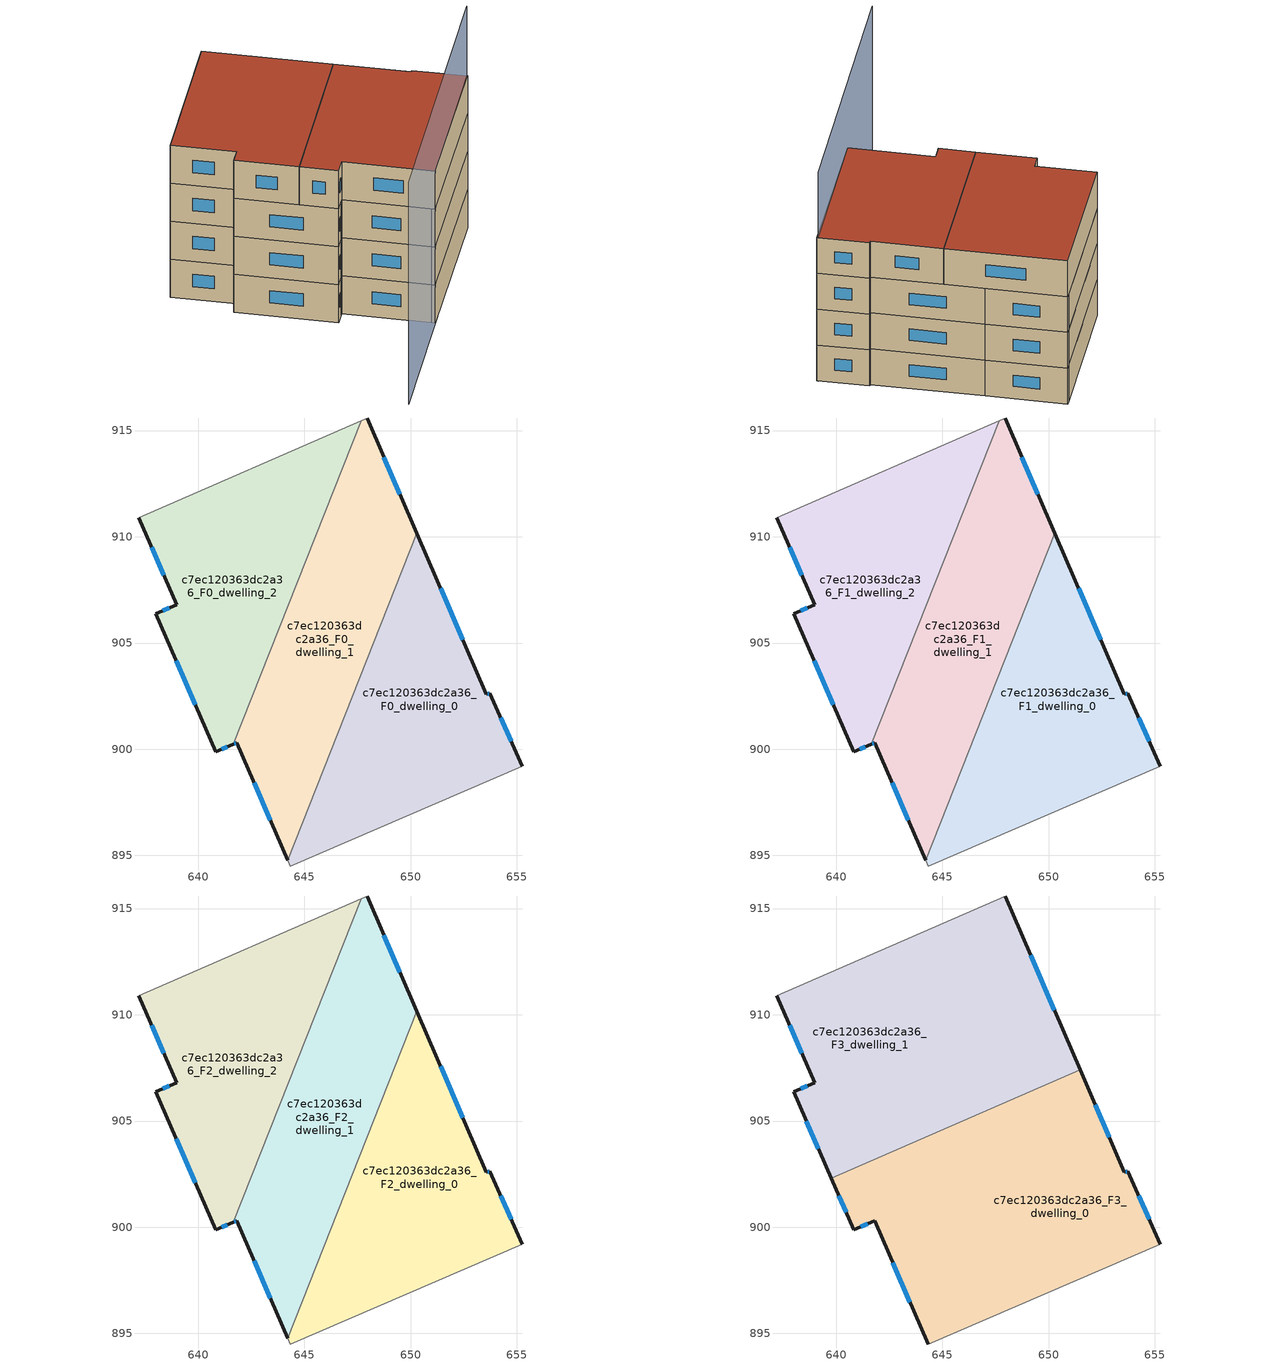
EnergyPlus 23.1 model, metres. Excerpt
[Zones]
c7ec120363dc2a36_F0_dwelling_0
 floor ground (EU_floor_Construction): 650.3,910.17 653.57,902.58 653.73,902.64 655.26,899.21 644.33,894.5 644.22,894.76 z0
 wall outside (EU_wall_Construction): 655.26,899.21 653.73,902.64 653.57,902.58 650.3,910.17 z0:3
 wall to c7ec120363dc2a36_F0_dwelling_1 (EU_wall_Construction): 650.3,910.17 644.22,894.76 z0:3
 wall adiabatic (EU_wall_Construction): 644.22,894.76 644.33,894.5 655.26,899.21 z0:3
 window (EU_Window_Construction): 652.46,905.16 651.41,907.59 / 653.67,902.62 653.63,902.6 / 654.74,900.37 654.25,901.47 z1.02:1.98
c7ec120363dc2a36_F0_dwelling_1
 floor ground (EU_floor_Construction): 647.95,915.59 650.3,910.17 644.22,894.76 641.82,900.3 641.66,900.23 647.67,915.47 z0
 wall outside (EU_wall_Construction): 650.3,910.17 647.95,915.59 / 641.66,900.23 641.82,900.3 644.22,894.76 z0:3
 wall adiabatic (EU_wall_Construction): 647.95,915.59 647.67,915.47 z0:3
 wall to c7ec120363dc2a36_F0_dwelling_2 (EU_wall_Construction): 647.67,915.47 641.66,900.23 z0:3
 window (EU_Window_Construction): 649.5,912.01 648.75,913.75 / 642.64,898.42 643.4,896.65 / 641.71,900.25 641.76,900.28 z1.02:1.98
c7ec120363dc2a36_F0_dwelling_2
 floor ground (EU_floor_Construction): 647.67,915.47 641.66,900.23 640.83,899.87 638.01,906.37 638.99,906.8 637.21,910.91 z0
 wall outside (EU_wall_Construction): 637.21,910.91 638.99,906.8 638.01,906.37 640.83,899.87 641.66,900.23 z0:3
 wall adiabatic (EU_wall_Construction): 647.67,915.47 637.21,910.91 z0:3
 window (EU_Window_Construction): 637.81,909.51 638.38,908.2 / 641.11,899.99 641.37,900.11 / 638.97,904.16 639.87,902.08 / 638.65,906.65 638.34,906.52 z1.02:1.98
c7ec120363dc2a36_F1_dwelling_0
 floor to c7ec120363dc2a36_F0_dwelling_0 (EU_floor_Construction): 650.3,910.17 653.57,902.58 653.73,902.64 655.26,899.21 644.33,894.5 644.22,894.76 z3
 wall outside (EU_wall_Construction): 655.26,899.21 653.73,902.64 653.57,902.58 650.3,910.17 z3:6
 wall to c7ec120363dc2a36_F1_dwelling_1 (EU_wall_Construction): 650.3,910.17 644.22,894.76 z3:6
 wall adiabatic (EU_wall_Construction): 644.22,894.76 644.33,894.5 655.26,899.21 z3:6
 window (EU_Window_Construction): 652.46,905.16 651.41,907.59 / 653.67,902.62 653.63,902.6 / 654.74,900.37 654.25,901.47 z4.02:4.98
c7ec120363dc2a36_F1_dwelling_1
 floor to c7ec120363dc2a36_F0_dwelling_1 (EU_floor_Construction): 647.95,915.59 650.3,910.17 644.22,894.76 641.82,900.3 641.66,900.23 647.67,915.47 z3
 wall outside (EU_wall_Construction): 650.3,910.17 647.95,915.59 / 641.66,900.23 641.82,900.3 644.22,894.76 z3:6
 wall adiabatic (EU_wall_Construction): 647.95,915.59 647.67,915.47 z3:6
 wall to c7ec120363dc2a36_F1_dwelling_2 (EU_wall_Construction): 647.67,915.47 641.66,900.23 z3:6
 window (EU_Window_Construction): 649.5,912.01 648.75,913.75 / 642.64,898.42 643.4,896.65 / 641.71,900.25 641.76,900.28 z4.02:4.98
c7ec120363dc2a36_F1_dwelling_2
 floor to c7ec120363dc2a36_F0_dwelling_2 (EU_floor_Construction): 647.67,915.47 641.66,900.23 640.83,899.87 638.01,906.37 638.99,906.8 637.21,910.91 z3
 wall outside (EU_wall_Construction): 637.21,910.91 638.99,906.8 638.01,906.37 640.83,899.87 641.66,900.23 z3:6
 wall adiabatic (EU_wall_Construction): 647.67,915.47 637.21,910.91 z3:6
 window (EU_Window_Construction): 637.81,909.51 638.38,908.2 / 641.11,899.99 641.37,900.11 / 638.97,904.16 639.87,902.08 / 638.65,906.65 638.34,906.52 z4.02:4.98
c7ec120363dc2a36_F2_dwelling_0
 floor to c7ec120363dc2a36_F1_dwelling_0 (EU_floor_Construction): 650.3,910.17 653.57,902.58 653.73,902.64 655.26,899.21 644.33,894.5 644.22,894.76 z6
 wall outside (EU_wall_Construction): 655.26,899.21 653.73,902.64 653.57,902.58 650.3,910.17 z6:9
 wall to c7ec120363dc2a36_F2_dwelling_1 (EU_wall_Construction): 650.3,910.17 644.22,894.76 z6:9
 wall adiabatic (EU_wall_Construction): 644.22,894.76 644.33,894.5 655.26,899.21 z6:9
 window (EU_Window_Construction): 652.46,905.16 651.41,907.59 / 653.67,902.62 653.63,902.6 / 654.74,900.37 654.25,901.47 z7.02:7.98
c7ec120363dc2a36_F2_dwelling_1
 floor to c7ec120363dc2a36_F1_dwelling_1 (EU_floor_Construction): 647.95,915.59 650.3,910.17 644.22,894.76 641.82,900.3 641.66,900.23 647.67,915.47 z6
 wall outside (EU_wall_Construction): 650.3,910.17 647.95,915.59 / 641.66,900.23 641.82,900.3 644.22,894.76 z6:9
 wall adiabatic (EU_wall_Construction): 647.95,915.59 647.67,915.47 z6:9
 wall to c7ec120363dc2a36_F2_dwelling_2 (EU_wall_Construction): 647.67,915.47 641.66,900.23 z6:9
 window (EU_Window_Construction): 649.5,912.01 648.75,913.75 / 642.64,898.42 643.4,896.65 / 641.71,900.25 641.76,900.28 z7.02:7.98
c7ec120363dc2a36_F2_dwelling_2
 floor to c7ec120363dc2a36_F1_dwelling_2 (EU_floor_Construction): 647.67,915.47 641.66,900.23 640.83,899.87 638.01,906.37 638.99,906.8 637.21,910.91 z6
 wall outside (EU_wall_Construction): 637.21,910.91 638.99,906.8 638.01,906.37 640.83,899.87 641.66,900.23 z6:9
 wall adiabatic (EU_wall_Construction): 647.67,915.47 637.21,910.91 z6:9
 window (EU_Window_Construction): 637.81,909.51 638.38,908.2 / 641.11,899.99 641.37,900.11 / 638.97,904.16 639.87,902.08 / 638.65,906.65 638.34,906.52 z7.02:7.98
c7ec120363dc2a36_F3_dwelling_0
 floor to c7ec120363dc2a36_F2_dwelling_0 (EU_floor_Construction): 651.48,907.42 653.57,902.58 653.73,902.64 655.26,899.21 644.33,894.5 644.22,894.76 648.75,906.23 z9
 floor to c7ec120363dc2a36_F2_dwelling_1 (EU_floor_Construction): 648.75,906.23 644.22,894.76 641.82,900.3 641.66,900.23 643.04,903.75 z9
 floor to c7ec120363dc2a36_F2_dwelling_2 (EU_floor_Construction): 643.04,903.75 641.66,900.23 640.83,899.87 639.77,902.32 z9
 wall outside (EU_wall_Construction): 639.77,902.32 640.83,899.87 641.82,900.3 644.33,894.5 / 655.26,899.21 653.73,902.64 653.57,902.58 651.48,907.42 z9:12
 wall to c7ec120363dc2a36_F3_dwelling_1 (EU_wall_Construction): 651.48,907.42 639.77,902.32 z9:12
 wall adiabatic (EU_wall_Construction): 644.33,894.5 655.26,899.21 z9:12
 window (EU_Window_Construction): 641.17,900.02 641.48,900.15 / 640.13,901.49 640.47,900.7 / 652.86,904.23 652.19,905.78 / 653.67,902.62 653.63,902.6 / 654.74,900.37 654.25,901.47 / 642.67,898.33 643.48,896.48 z10.02:10.98
 roof outside (EU_roof_Construction): 655.26,899.21 653.73,902.64 653.57,902.58 651.48,907.42 639.77,902.32 640.83,899.87 641.82,900.3 644.33,894.5 z12
c7ec120363dc2a36_F3_dwelling_1
 floor to c7ec120363dc2a36_F2_dwelling_2 (EU_floor_Construction): 647.67,915.47 643.04,903.75 639.77,902.32 638.01,906.37 638.99,906.8 637.21,910.91 z9
 floor to c7ec120363dc2a36_F2_dwelling_1 (EU_floor_Construction): 647.95,915.59 650.3,910.17 648.75,906.23 643.04,903.75 647.67,915.47 z9
 floor to c7ec120363dc2a36_F2_dwelling_0 (EU_floor_Construction): 650.3,910.17 651.48,907.42 648.75,906.23 z9
 wall outside (EU_wall_Construction): 651.48,907.42 647.95,915.59 / 637.21,910.91 638.99,906.8 638.01,906.37 639.77,902.32 z9:12
 wall adiabatic (EU_wall_Construction): 647.95,915.59 637.21,910.91 z9:12
 window (EU_Window_Construction): 650.28,910.2 649.15,912.81 / 638.61,904.99 639.17,903.7 / 638.65,906.65 638.34,906.52 / 637.81,909.51 638.38,908.2 z10.02:10.98
 roof outside (EU_roof_Construction): 651.48,907.42 647.95,915.59 637.21,910.91 638.99,906.8 638.01,906.37 639.77,902.32 z12
shading: 635.08,890.45 655.23,899.28 z0:17.5
[Building]
EU S2 Campaign: North Axis=0; Terrain=City; Solar Distribution=FullExterior
[Site:Location]
Vienna: Latitude=48; Longitude=16.5; Time Zone=1; Elevation=183
[SizingPeriod:WeatherFileDays]
AnnualSizingPeriod: Begin Month=1; Begin Day of Month=1; End Month=12; End Day of Month=31; Day of Week for Start Day=Monday; Use Weather File Daylight Saving Period=No; Use Weather File Rain and Snow Indicators=No
[MATERIAL]
EU_InternalMass_Material: Roughness=MediumRough; Thickness=0.1; Conductivity=1; Density=1800; Specific Heat=900; Thermal Absorptance=0.9; Solar Absorptance=0.7; Visible Absorptance=0.7
[MATERIAL:NOMASS] Roughness=MediumRough; Thermal Absorptance=0.9; Solar Absorptance=0.7; Visible Absorptance=0.7
Name | Thermal Resistance
EU_wall_NoMass | 0.942466
EU_roof_NoMass | 0.551687
EU_floor_NoMass | 0.66527
[WINDOWMATERIAL:SIMPLEGLAZINGSYSTEM]
EU_Window_SimpleGlazing: UFactor=2.03367; Solar Heat Gain Coefficient=0.65; Visible Transmittance=0.65
[CONSTRUCTION]
EU_wall_Construction: EU_wall_NoMass
EU_roof_Construction: EU_roof_NoMass
EU_floor_Construction: EU_floor_NoMass
EU_Window_Construction: EU_Window_SimpleGlazing
EU_InternalMass_Construction: EU_InternalMass_Material
[ZONE] Type=1; Multiplier=1; Ceiling Height=autocalculate; Floor Area=autocalculate; Part of Total Floor Area=Yes
Name | Volume
c7ec120363dc2a36_F0_dwelling_0; c7ec120363dc2a36_F1_dwelling_0; c7ec120363dc2a36_F2_dwelling_0; c7ec120363dc2a36_F0_dwelling_1; c7ec120363dc2a36_F1_dwelling_1; c7ec120363dc2a36_F2_dwelling_1 | 217.98
c7ec120363dc2a36_F3_dwelling_0 | 326.976
c7ec120363dc2a36_F3_dwelling_1 | 326.966
c7ec120363dc2a36_F0_dwelling_2; c7ec120363dc2a36_F1_dwelling_2; c7ec120363dc2a36_F2_dwelling_2 | 217.969
[INTERNALMASS] Construction=EU_InternalMass_Construction
Name | Zone or ZoneList | Surface Area
c7ec120363dc2a36_F0_dwelling_0_EU_InternalMass | c7ec120363dc2a36_F0_dwelling_0 | 72.6604
c7ec120363dc2a36_F0_dwelling_1_EU_InternalMass | c7ec120363dc2a36_F0_dwelling_1 | 72.6597
c7ec120363dc2a36_F0_dwelling_2_EU_InternalMass | c7ec120363dc2a36_F0_dwelling_2 | 72.6568
c7ec120363dc2a36_F1_dwelling_0_EU_InternalMass | c7ec120363dc2a36_F1_dwelling_0 | 72.6604
c7ec120363dc2a36_F1_dwelling_1_EU_InternalMass | c7ec120363dc2a36_F1_dwelling_1 | 72.6597
c7ec120363dc2a36_F1_dwelling_2_EU_InternalMass | c7ec120363dc2a36_F1_dwelling_2 | 72.6568
c7ec120363dc2a36_F2_dwelling_0_EU_InternalMass | c7ec120363dc2a36_F2_dwelling_0 | 72.6604
c7ec120363dc2a36_F2_dwelling_1_EU_InternalMass | c7ec120363dc2a36_F2_dwelling_1 | 72.6597
c7ec120363dc2a36_F2_dwelling_2_EU_InternalMass | c7ec120363dc2a36_F2_dwelling_2 | 72.6568
c7ec120363dc2a36_F3_dwelling_0_EU_InternalMass | c7ec120363dc2a36_F3_dwelling_0 | 108.992
c7ec120363dc2a36_F3_dwelling_1_EU_InternalMass | c7ec120363dc2a36_F3_dwelling_1 | 108.989
[OTHEREQUIPMENT] Fuel Type=Electricity; Design Level Calculation Method=Watts/Area; Power per Zone Floor Area=1; Fraction Latent=0; Fraction Radiant=0; Fraction Lost=0; Carbon Dioxide Generation Rate=0; EndUse Subcategory=EU_Step8_InternalGains
Name | Zone or ZoneList or Space or SpaceList | Schedule
EU_Step8_InternalGain_c7ec120363dc2a36_F0_dwelling_0_f000 | c7ec120363dc2a36_F0_dwelling_0 | EU_Step8_GainSchedule_c7ec120363dc2a36_F0_dwelling_0_f000
EU_Step8_InternalGain_c7ec120363dc2a36_F0_dwelling_1_f000 | c7ec120363dc2a36_F0_dwelling_1 | EU_Step8_GainSchedule_c7ec120363dc2a36_F0_dwelling_1_f000
EU_Step8_InternalGain_c7ec120363dc2a36_F0_dwelling_2_f000 | c7ec120363dc2a36_F0_dwelling_2 | EU_Step8_GainSchedule_c7ec120363dc2a36_F0_dwelling_2_f000
EU_Step8_InternalGain_c7ec120363dc2a36_F1_dwelling_0_f000 | c7ec120363dc2a36_F1_dwelling_0 | EU_Step8_GainSchedule_c7ec120363dc2a36_F1_dwelling_0_f000
EU_Step8_InternalGain_c7ec120363dc2a36_F1_dwelling_1_f000 | c7ec120363dc2a36_F1_dwelling_1 | EU_Step8_GainSchedule_c7ec120363dc2a36_F1_dwelling_1_f000
EU_Step8_InternalGain_c7ec120363dc2a36_F1_dwelling_2_f000 | c7ec120363dc2a36_F1_dwelling_2 | EU_Step8_GainSchedule_c7ec120363dc2a36_F1_dwelling_2_f000
EU_Step8_InternalGain_c7ec120363dc2a36_F2_dwelling_0_f000 | c7ec120363dc2a36_F2_dwelling_0 | EU_Step8_GainSchedule_c7ec120363dc2a36_F2_dwelling_0_f000
EU_Step8_InternalGain_c7ec120363dc2a36_F2_dwelling_1_f000 | c7ec120363dc2a36_F2_dwelling_1 | EU_Step8_GainSchedule_c7ec120363dc2a36_F2_dwelling_1_f000
EU_Step8_InternalGain_c7ec120363dc2a36_F2_dwelling_2_f000 | c7ec120363dc2a36_F2_dwelling_2 | EU_Step8_GainSchedule_c7ec120363dc2a36_F2_dwelling_2_f000
EU_Step8_InternalGain_c7ec120363dc2a36_F3_dwelling_0_f000 | c7ec120363dc2a36_F3_dwelling_0 | EU_Step8_GainSchedule_c7ec120363dc2a36_F3_dwelling_0_f000
EU_Step8_InternalGain_c7ec120363dc2a36_F3_dwelling_1_f000 | c7ec120363dc2a36_F3_dwelling_1 | EU_Step8_GainSchedule_c7ec120363dc2a36_F3_dwelling_1_f000
[ZONEVENTILATION:DESIGNFLOWRATE] Schedule=EU_AlwaysOn; Design Flow Rate Calculation Method=AirChanges/Hour; Air Changes per Hour=0.530523; Ventilation Type=Natural; Fan Pressure Rise=0; Fan Total Efficiency=1; Constant Term Coefficient=1; Temperature Term Coefficient=0; Velocity Term Coefficient=0; Velocity Squared Term Coefficient=0; Minimum Indoor Temperature=-100; Maximum Indoor Temperature=100; Delta Temperature=-100; Minimum Outdoor Temperature=-100; Maximum Outdoor Temperature=100; Maximum Wind Speed=40
Name | Zone or ZoneList or Space or SpaceList
EU_ConstantAir_c7ec120363dc2a36_F0_dwelling_0 | c7ec120363dc2a36_F0_dwelling_0
EU_ConstantAir_c7ec120363dc2a36_F0_dwelling_1 | c7ec120363dc2a36_F0_dwelling_1
EU_ConstantAir_c7ec120363dc2a36_F0_dwelling_2 | c7ec120363dc2a36_F0_dwelling_2
EU_ConstantAir_c7ec120363dc2a36_F1_dwelling_0 | c7ec120363dc2a36_F1_dwelling_0
EU_ConstantAir_c7ec120363dc2a36_F1_dwelling_1 | c7ec120363dc2a36_F1_dwelling_1
EU_ConstantAir_c7ec120363dc2a36_F1_dwelling_2 | c7ec120363dc2a36_F1_dwelling_2
EU_ConstantAir_c7ec120363dc2a36_F2_dwelling_0 | c7ec120363dc2a36_F2_dwelling_0
EU_ConstantAir_c7ec120363dc2a36_F2_dwelling_1 | c7ec120363dc2a36_F2_dwelling_1
EU_ConstantAir_c7ec120363dc2a36_F2_dwelling_2 | c7ec120363dc2a36_F2_dwelling_2
EU_ConstantAir_c7ec120363dc2a36_F3_dwelling_0 | c7ec120363dc2a36_F3_dwelling_0
EU_ConstantAir_c7ec120363dc2a36_F3_dwelling_1 | c7ec120363dc2a36_F3_dwelling_1
[HVACTEMPLATE:THERMOSTAT] Constant Heating Setpoint=20; Constant Cooling Setpoint=50
EU_HeatOnly_c7ec120363dc2a36_F0_dwelling_0; EU_HeatOnly_c7ec120363dc2a36_F0_dwelling_1; EU_HeatOnly_c7ec120363dc2a36_F0_dwelling_2; EU_HeatOnly_c7ec120363dc2a36_F1_dwelling_0; EU_HeatOnly_c7ec120363dc2a36_F1_dwelling_1; EU_HeatOnly_c7ec120363dc2a36_F1_dwelling_2; EU_HeatOnly_c7ec120363dc2a36_F2_dwelling_0; EU_HeatOnly_c7ec120363dc2a36_F2_dwelling_1; EU_HeatOnly_c7ec120363dc2a36_F2_dwelling_2; EU_HeatOnly_c7ec120363dc2a36_F3_dwelling_0; EU_HeatOnly_c7ec120363dc2a36_F3_dwelling_1
[HVACTEMPLATE:ZONE:IDEALLOADSAIRSYSTEM] System Availability Schedule=EU_AlwaysOn; Maximum Heating Supply Air Temperature=50; Minimum Cooling Supply Air Temperature=13; Maximum Heating Supply Air Humidity Ratio=0.0156; Minimum Cooling Supply Air Humidity Ratio=0.0077; Heating Limit=NoLimit; Cooling Limit=NoLimit; Heating Availability Schedule=EU_AlwaysOn; Cooling Availability Schedule=EU_CoolingOff; Dehumidification Control Type=ConstantSensibleHeatRatio; Cooling Sensible Heat Ratio=0.7; Dehumidification Setpoint=60; Humidification Control Type=None; Humidification Setpoint=30; Outdoor Air Method=None; Outdoor Air Flow Rate per Person=0.00944; Outdoor Air Flow Rate per Zone Floor Area=0; Outdoor Air Flow Rate per Zone=0; Demand Controlled Ventilation Type=None; Outdoor Air Economizer Type=NoEconomizer; Heat Recovery Type=None; Sensible Heat Recovery Effectiveness=0.7; Latent Heat Recovery Effectiveness=0.65
Name | Template Thermostat
c7ec120363dc2a36_F0_dwelling_0 | EU_HeatOnly_c7ec120363dc2a36_F0_dwelling_0
c7ec120363dc2a36_F0_dwelling_1 | EU_HeatOnly_c7ec120363dc2a36_F0_dwelling_1
c7ec120363dc2a36_F0_dwelling_2 | EU_HeatOnly_c7ec120363dc2a36_F0_dwelling_2
c7ec120363dc2a36_F1_dwelling_0 | EU_HeatOnly_c7ec120363dc2a36_F1_dwelling_0
c7ec120363dc2a36_F1_dwelling_1 | EU_HeatOnly_c7ec120363dc2a36_F1_dwelling_1
c7ec120363dc2a36_F1_dwelling_2 | EU_HeatOnly_c7ec120363dc2a36_F1_dwelling_2
c7ec120363dc2a36_F2_dwelling_0 | EU_HeatOnly_c7ec120363dc2a36_F2_dwelling_0
c7ec120363dc2a36_F2_dwelling_1 | EU_HeatOnly_c7ec120363dc2a36_F2_dwelling_1
c7ec120363dc2a36_F2_dwelling_2 | EU_HeatOnly_c7ec120363dc2a36_F2_dwelling_2
c7ec120363dc2a36_F3_dwelling_0 | EU_HeatOnly_c7ec120363dc2a36_F3_dwelling_0
c7ec120363dc2a36_F3_dwelling_1 | EU_HeatOnly_c7ec120363dc2a36_F3_dwelling_1
[SIZING:ZONE] Zone Cooling Design Supply Air Temperature Input Method=SupplyAirTemperature; Zone Cooling Design Supply Air Temperature=13; Zone Heating Design Supply Air Temperature Input Method=SupplyAirTemperature; Zone Heating Design Supply Air Temperature=50; Zone Cooling Design Supply Air Humidity Ratio=0.008; Zone Heating Design Supply Air Humidity Ratio=0.008; Cooling Design Air Flow Method=DesignDay; Cooling Design Air Flow Rate=0; Cooling Minimum Air Flow per Zone Floor Area=0.000762; Cooling Minimum Air Flow=0; Cooling Minimum Air Flow Fraction=0.2; Heating Design Air Flow Method=DesignDay; Heating Design Air Flow Rate=0; Heating Maximum Air Flow per Zone Floor Area=0.002032; Heating Maximum Air Flow=0.141576; Heating Maximum Air Flow Fraction=0.3; Account for Dedicated Outdoor Air System=No; Dedicated Outdoor Air System Control Strategy=NeutralSupplyAir; Dedicated Outdoor Air Low Setpoint Temperature for Design=autosize; Dedicated Outdoor Air High Setpoint Temperature for Design=autosize; Zone Load Sizing Method=Sensible Load Only No Latent Load; Zone Latent Cooling Design Supply Air Humidity Ratio Input Method=HumidityRatioDifference; Zone Cooling Design Supply Air Humidity Ratio Difference=0.005; Zone Latent Heating Design Supply Air Humidity Ratio Input Method=HumidityRatioDifference; Zone Humidification Design Supply Air Humidity Ratio Difference=0.005
c7ec120363dc2a36_F0_dwelling_0; c7ec120363dc2a36_F0_dwelling_1; c7ec120363dc2a36_F0_dwelling_2; c7ec120363dc2a36_F1_dwelling_0; c7ec120363dc2a36_F1_dwelling_1; c7ec120363dc2a36_F1_dwelling_2; c7ec120363dc2a36_F2_dwelling_0; c7ec120363dc2a36_F2_dwelling_1; c7ec120363dc2a36_F2_dwelling_2; c7ec120363dc2a36_F3_dwelling_0; c7ec120363dc2a36_F3_dwelling_1
[SCHEDULE:CONSTANT]
Name | Hourly Value
EU_AlwaysOn | 1
EU_CoolingOff | 0
[SCHEDULE:FILE] Column Number=1; Rows to Skip at Top=0; Number of Hours of Data=8760; Column Separator=Comma; Interpolate to Timestep=No; Minutes per Item=60; Adjust Schedule for Daylight Savings=Yes
Name | File
EU_Step8_GainSchedule_c7ec120363dc2a36_F0_dwelling_0_f000 | ../../schedules/c7ec120363dc2a36/c7ec120363dc2a36_F0_dwelling_0_f000_gain.csv
EU_Step8_GainSchedule_c7ec120363dc2a36_F0_dwelling_1_f000 | ../../schedules/c7ec120363dc2a36/c7ec120363dc2a36_F0_dwelling_1_f000_gain.csv
EU_Step8_GainSchedule_c7ec120363dc2a36_F0_dwelling_2_f000 | ../../schedules/c7ec120363dc2a36/c7ec120363dc2a36_F0_dwelling_2_f000_gain.csv
EU_Step8_GainSchedule_c7ec120363dc2a36_F1_dwelling_0_f000 | ../../schedules/c7ec120363dc2a36/c7ec120363dc2a36_F1_dwelling_0_f000_gain.csv
EU_Step8_GainSchedule_c7ec120363dc2a36_F1_dwelling_1_f000 | ../../schedules/c7ec120363dc2a36/c7ec120363dc2a36_F1_dwelling_1_f000_gain.csv
EU_Step8_GainSchedule_c7ec120363dc2a36_F1_dwelling_2_f000 | ../../schedules/c7ec120363dc2a36/c7ec120363dc2a36_F1_dwelling_2_f000_gain.csv
EU_Step8_GainSchedule_c7ec120363dc2a36_F2_dwelling_0_f000 | ../../schedules/c7ec120363dc2a36/c7ec120363dc2a36_F2_dwelling_0_f000_gain.csv
EU_Step8_GainSchedule_c7ec120363dc2a36_F2_dwelling_1_f000 | ../../schedules/c7ec120363dc2a36/c7ec120363dc2a36_F2_dwelling_1_f000_gain.csv
EU_Step8_GainSchedule_c7ec120363dc2a36_F2_dwelling_2_f000 | ../../schedules/c7ec120363dc2a36/c7ec120363dc2a36_F2_dwelling_2_f000_gain.csv
EU_Step8_GainSchedule_c7ec120363dc2a36_F3_dwelling_0_f000 | ../../schedules/c7ec120363dc2a36/c7ec120363dc2a36_F3_dwelling_0_f000_gain.csv
EU_Step8_GainSchedule_c7ec120363dc2a36_F3_dwelling_1_f000 | ../../schedules/c7ec120363dc2a36/c7ec120363dc2a36_F3_dwelling_1_f000_gain.csv
